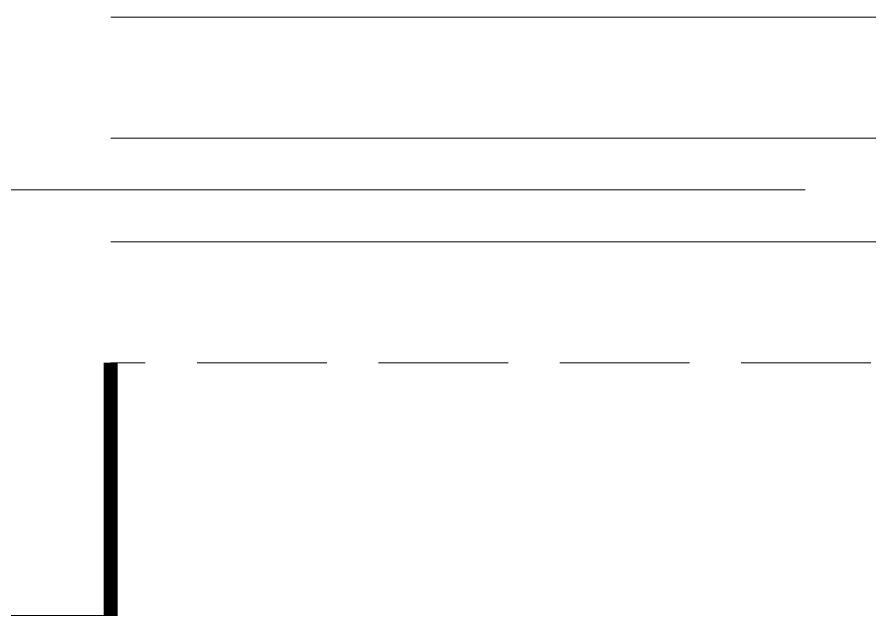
# Model space of a CAD drawing. Extents: x 27938 to 725830, y -209821 to 1628073.
# Drawn here: x 289862.4 to 290356.1, y -176377.8 to -176034.8 of the extents above; entities that cross this region are included whole.
import ezdxf

# ---------------------------------------------------------------- set-up
doc = ezdxf.new("R2010")
doc.units = 0
doc.header["$LTSCALE"] = 1000
doc.header["$MEASUREMENT"] = 0
doc.linetypes.add('DASH', pattern=[0.35, 0.25, -0.1])
doc.linetypes.add('DOTE', pattern=[2.42, 2, -0.2, 0.02, -0.2])
for name, color, linetype, lineweight in [('DOTE', 19, 'DOTE', 9), ('平面-栏杆', 135, 'Continuous', 15), ('平面-看线', 45, 'Continuous', 15)]:
    doc.layers.add(name, color=color, linetype=linetype, lineweight=lineweight)

# ---------------------------------------------------------------- blocks, each defined once
blk = doc.blocks.new('FGDGDRGSDGDG')
at = {"layer": 'DOTE', "linetype": 'DOTE', "ltscale": 0.3}
blk.add_line((488182.47, 515948.46), (546982.47, 515948.46), dxfattribs=at)

msp = doc.modelspace()

# ---------------------------------------------------------------- linework, layer by layer
at = {"color": 30, "const_width": 8}
msp.add_lwpolyline([(289916.58, -176234.81), (289916.58, -176384.81), (289616.58, -176384.81), (289616.58, -176234.81)], dxfattribs=at)
at = {"layer": '平面-栏杆'}
for p, q in [((295816.58, -176104.81), (289916.58, -176104.81)), ((295816.58, -176164.81), (289916.58, -176164.81))]:
    msp.add_line(p, q, dxfattribs=at)
at = {"layer": '平面-看线'}
msp.add_line((295816.58, -176034.81), (289916.58, -176034.81), dxfattribs=at)
at = {"layer": '平面-看线', "linetype": 'DASH', "ltscale": 0.3}
msp.add_line((295816.58, -176234.81), (289916.58, -176234.81), dxfattribs=at)

# ---------------------------------------------------------------- block references
msp.add_blockref('FGDGDRGSDGDG', (-218065.89, -692083.27))

doc.saveas('drawing.dxf')
